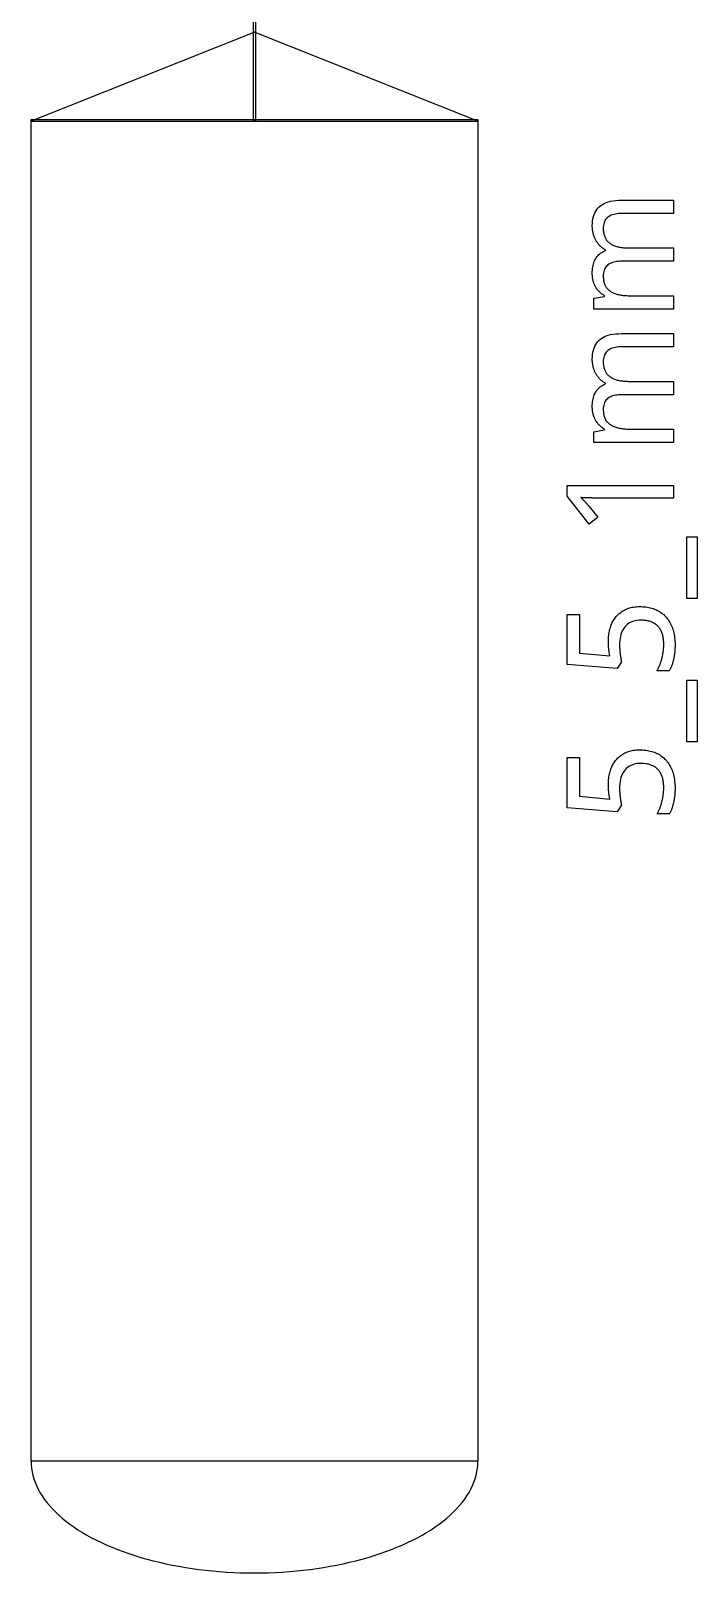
# Model space of a CAD drawing. Extents: x 54.1 to 73.4, y 15.2 to 84.3.
# Drawn here: x 58.49 to 73.41, y 15.19 to 49.73 of the extents above; entities that cross this region are included whole.
import ezdxf

# ---------------------------------------------------------------- set-up
doc = ezdxf.new("R2010")
doc.units = 0
doc.layers.get('0').update_dxf_attribs({"linetype": 'CONTINUOUS'})

msp = doc.modelspace()

# ---------------------------------------------------------------- linework, layer by layer
at = {"color": 0}
for points in [[(63.475, 51.75), (63.525, 51.75), (63.525, 47.7), (63.475, 47.7), (63.475, 51.75)], [(58.5, 47.7), (68.5, 47.7), (63.475, 49.7), (63.525, 49.7), (58.5, 47.7)], [(58.5, 47.74), (68.5, 47.74), (68.5, 17.7), (58.5, 17.7), (58.5, 47.74)], [(72.8796, 45.6368), (71.7288, 45.6368), (71.6875, 45.636), (71.6485, 45.6336), (71.6114, 45.6296), (71.5765, 45.6239), (71.5436, 45.6165), (71.5131, 45.6075), (71.4844, 45.5969), (71.4579, 45.5847), (71.4336, 45.571), (71.4114, 45.5554), (71.3914, 45.5383), (71.3733, 45.5193), (71.3575, 45.4986), (71.3438, 45.476), (71.3321, 45.4517), (71.3225, 45.4256), (71.3151, 45.3976), (71.3099, 45.3679), (71.3067, 45.3365), (71.3057, 45.3032), (71.306, 45.2797), (71.3072, 45.2571), (71.3092, 45.2351), (71.3119, 45.2139), (71.3154, 45.1933), (71.3197, 45.1735), (71.3247, 45.1544), (71.3307, 45.136), (71.3372, 45.1183), (71.3447, 45.1014), (71.3525, 45.085), (71.3611, 45.0693), (71.3706, 45.0542), (71.3807, 45.0396), (71.3915, 45.0257), (71.4031, 45.0124), (71.4154, 44.9994), (71.4286, 44.9874), (71.4424, 44.9757), (71.4569, 44.9646), (71.4721, 44.9544), (71.4878, 44.9449), (71.5043, 44.9358), (71.5215, 44.9274), (71.5396, 44.9194), (71.5583, 44.9121), (71.5779, 44.9053), (71.5982, 44.899), (71.6192, 44.8933), (71.641, 44.8882), (71.6631, 44.8835), (71.686, 44.8793), (71.7094, 44.8757), (71.7336, 44.8725), (71.7585, 44.8699), (71.784, 44.8676), (71.8103, 44.866), (71.8372, 44.8647), (71.8649, 44.864), (71.8932, 44.8637), (72.8796, 44.8637), (72.8796, 44.5658), (71.7288, 44.5658), (71.6875, 44.565), (71.6485, 44.5626), (71.6114, 44.5586), (71.5765, 44.5529), (71.5436, 44.5456), (71.5131, 44.5365), (71.4844, 44.526), (71.4579, 44.5138), (71.4336, 44.5), (71.4114, 44.4844), (71.3914, 44.4676), (71.3733, 44.4489), (71.3575, 44.4285), (71.3438, 44.4061), (71.3321, 44.3819), (71.3225, 44.356), (71.3151, 44.3282), (71.3099, 44.2986), (71.3067, 44.2671), (71.3057, 44.2339), (71.3061, 44.2092), (71.3074, 44.1853), (71.3094, 44.1624), (71.3124, 44.1401), (71.3163, 44.1188), (71.3208, 44.0981), (71.3264, 44.0783), (71.3328, 44.0593), (71.3399, 44.0412), (71.3479, 44.0239), (71.3568, 44.0072), (71.3665, 43.9914), (71.3769, 43.976), (71.3883, 43.9614), (71.4004, 43.9474), (71.4133, 43.934), (71.4271, 43.9214), (71.4417, 43.9093), (71.4571, 43.8979), (71.4733, 43.8872), (71.4903, 43.8774), (71.5079, 43.8681), (71.5264, 43.8594), (71.5457, 43.8513), (71.5657, 43.8436), (71.5864, 43.8365), (71.6078, 43.8301), (71.63, 43.8242), (71.6531, 43.8187), (71.6767, 43.8139), (71.7011, 43.8099), (71.7264, 43.8063), (71.7522, 43.8032), (71.7787, 43.8004), (71.8061, 43.7981), (71.8342, 43.7961), (71.8629, 43.7947), (71.8924, 43.7936), (71.9225, 43.7929), (71.9535, 43.7928), (72.8796, 43.7928), (72.8796, 43.4965), (71.0924, 43.4965), (71.0924, 43.7374), (71.3333, 43.7797), (71.3333, 43.796), (71.3194, 43.804), (71.3061, 43.8122), (71.2931, 43.8208), (71.2804, 43.8296), (71.2682, 43.8387), (71.2564, 43.8482), (71.2449, 43.8579), (71.2339, 43.8679), (71.2232, 43.8782), (71.2129, 43.8888), (71.2026, 43.8996), (71.1928, 43.9107), (71.1832, 43.9219), (71.174, 43.9333), (71.1653, 43.945), (71.1568, 43.9568), (71.1487, 43.9688), (71.141, 43.981), (71.1336, 43.9933), (71.1265, 44.006), (71.12, 44.019), (71.1136, 44.0322), (71.1076, 44.0457), (71.1021, 44.0592), (71.0969, 44.0728), (71.0921, 44.0864), (71.0875, 44.1003), (71.0833, 44.1143), (71.0796, 44.1285), (71.0761, 44.1426), (71.0731, 44.1574), (71.0703, 44.1721), (71.0678, 44.1868), (71.0657, 44.2015), (71.0639, 44.2164), (71.0625, 44.2311), (71.0614, 44.246), (71.0606, 44.261), (71.06, 44.2758), (71.0599, 44.2908), (71.0606, 44.3292), (71.0628, 44.3663), (71.0663, 44.4019), (71.0714, 44.4364), (71.0778, 44.4694), (71.0857, 44.5011), (71.095, 44.5315), (71.1057, 44.5606), (71.1179, 44.5883), (71.1315, 44.6147), (71.1467, 44.64), (71.1633, 44.664), (71.1818, 44.6867), (71.2018, 44.7079), (71.2235, 44.7278), (71.2467, 44.7464), (71.2717, 44.7635), (71.2982, 44.7793), (71.3263, 44.7937), (71.3561, 44.8068), (71.3561, 44.8197), (71.341, 44.8285), (71.3264, 44.8374), (71.3121, 44.8467), (71.2983, 44.8562), (71.2849, 44.8661), (71.2719, 44.8764), (71.2593, 44.8869), (71.2472, 44.8979), (71.2356, 44.9092), (71.2243, 44.9207), (71.2133, 44.9328), (71.2029, 44.9451), (71.1928, 44.9576), (71.1831, 44.9704), (71.1737, 44.9833), (71.1649, 44.9965), (71.1564, 45.0097), (71.1482, 45.0233), (71.1404, 45.0369), (71.1331, 45.051), (71.1258, 45.0653), (71.1189, 45.0799), (71.1124, 45.0944), (71.1062, 45.1093), (71.1006, 45.1242), (71.0953, 45.1392), (71.0903, 45.1543), (71.0857, 45.1697), (71.0815, 45.1851), (71.0778, 45.2007), (71.0743, 45.2163), (71.0714, 45.2321), (71.0686, 45.2478), (71.0663, 45.2636), (71.0643, 45.2796), (71.0628, 45.2956), (71.0615, 45.3117), (71.0606, 45.3278), (71.06, 45.3439), (71.0599, 45.3601), (71.0614, 45.4157), (71.0661, 45.4685), (71.0739, 45.5183), (71.0849, 45.5654), (71.0989, 45.6096), (71.1161, 45.651), (71.1364, 45.6896), (71.1599, 45.7253), (71.1864, 45.7582), (71.2161, 45.7882), (71.2489, 45.8157), (71.2854, 45.8404), (71.3257, 45.8621), (71.3697, 45.881), (71.4175, 45.8968), (71.469, 45.9099), (71.5243, 45.92), (71.5833, 45.9272), (71.6461, 45.9317), (71.7125, 45.9331), (72.8796, 45.9331), (72.8796, 45.6368)], [(72.8796, 42.6501), (71.7288, 42.6501), (71.6875, 42.6493), (71.6485, 42.6469), (71.6114, 42.6429), (71.5765, 42.6372), (71.5436, 42.6299), (71.5131, 42.6208), (71.4844, 42.6103), (71.4579, 42.5981), (71.4336, 42.5843), (71.4114, 42.5687), (71.3914, 42.5517), (71.3733, 42.5326), (71.3575, 42.5119), (71.3438, 42.4894), (71.3321, 42.465), (71.3225, 42.4389), (71.3151, 42.411), (71.3099, 42.3812), (71.3067, 42.3499), (71.3057, 42.3165), (71.306, 42.2931), (71.3072, 42.2704), (71.3092, 42.2485), (71.3119, 42.2272), (71.3154, 42.2067), (71.3197, 42.1868), (71.3247, 42.1678), (71.3307, 42.1493), (71.3372, 42.1317), (71.3447, 42.1147), (71.3525, 42.0983), (71.3611, 42.0826), (71.3706, 42.0675), (71.3807, 42.0531), (71.3915, 42.039), (71.4031, 42.0257), (71.4154, 42.0129), (71.4286, 42.0007), (71.4424, 41.989), (71.4569, 41.9781), (71.4721, 41.9679), (71.4878, 41.9582), (71.5043, 41.9492), (71.5215, 41.9407), (71.5396, 41.9328), (71.5583, 41.9254), (71.5779, 41.9186), (71.5982, 41.9124), (71.6192, 41.9067), (71.641, 41.9015), (71.6631, 41.8968), (71.686, 41.8926), (71.7094, 41.889), (71.7336, 41.8858), (71.7585, 41.8832), (71.784, 41.881), (71.8103, 41.8793), (71.8372, 41.8781), (71.8649, 41.8774), (71.8932, 41.8771), (72.8796, 41.8771), (72.8796, 41.5792), (71.7288, 41.5792), (71.6875, 41.5785), (71.6485, 41.576), (71.6114, 41.5719), (71.5765, 41.5663), (71.5436, 41.5589), (71.5131, 41.5499), (71.4844, 41.5393), (71.4579, 41.5271), (71.4336, 41.5133), (71.4114, 41.4978), (71.3914, 41.481), (71.3733, 41.4624), (71.3575, 41.4418), (71.3438, 41.4194), (71.3321, 41.3953), (71.3225, 41.3693), (71.3151, 41.3415), (71.3099, 41.3119), (71.3067, 41.2804), (71.3057, 41.2472), (71.3061, 41.2225), (71.3074, 41.1988), (71.3094, 41.1757), (71.3124, 41.1535), (71.3163, 41.1321), (71.3208, 41.1114), (71.3264, 41.0917), (71.3328, 41.0728), (71.3399, 41.0546), (71.3479, 41.0372), (71.3568, 41.0207), (71.3665, 41.0047), (71.3769, 40.9894), (71.3883, 40.9747), (71.4004, 40.9607), (71.4133, 40.9474), (71.4271, 40.9347), (71.4417, 40.9226), (71.4571, 40.9113), (71.4733, 40.9006), (71.4903, 40.8907), (71.5079, 40.8814), (71.5264, 40.8728), (71.5457, 40.8646), (71.5657, 40.8569), (71.5864, 40.8499), (71.6078, 40.8435), (71.63, 40.8375), (71.6531, 40.8321), (71.6767, 40.8272), (71.7011, 40.8232), (71.7264, 40.8197), (71.7522, 40.8165), (71.7787, 40.8138), (71.8061, 40.8114), (71.8342, 40.8094), (71.8629, 40.8081), (71.8924, 40.8069), (71.9225, 40.8064), (71.9535, 40.8061), (72.8796, 40.8061), (72.8796, 40.5099), (71.0924, 40.5099), (71.0924, 40.7508), (71.3333, 40.7931), (71.3333, 40.8093), (71.3194, 40.8174), (71.3061, 40.8256), (71.2931, 40.8342), (71.2804, 40.8429), (71.2682, 40.8521), (71.2564, 40.8615), (71.2449, 40.8713), (71.2339, 40.8812), (71.2232, 40.8915), (71.2129, 40.9021), (71.2026, 40.9129), (71.1928, 40.924), (71.1832, 40.9353), (71.174, 40.9467), (71.1653, 40.9583), (71.1568, 40.9701), (71.1487, 40.9821), (71.141, 40.9943), (71.1336, 41.0067), (71.1265, 41.0193), (71.12, 41.0324), (71.1136, 41.0457), (71.1076, 41.059), (71.1021, 41.0725), (71.0969, 41.0861), (71.0921, 41.0999), (71.0875, 41.1136), (71.0833, 41.1276), (71.0796, 41.1418), (71.0761, 41.1561), (71.0731, 41.1707), (71.0703, 41.1854), (71.0678, 41.2001), (71.0657, 41.2149), (71.0639, 41.2297), (71.0625, 41.2446), (71.0614, 41.2594), (71.0606, 41.2743), (71.06, 41.2892), (71.0599, 41.3042), (71.0606, 41.3425), (71.0628, 41.3796), (71.0663, 41.4153), (71.0714, 41.4497), (71.0778, 41.4828), (71.0857, 41.5144), (71.095, 41.5449), (71.1057, 41.5739), (71.1179, 41.6017), (71.1315, 41.6281), (71.1467, 41.6535), (71.1633, 41.6774), (71.1818, 41.7), (71.2018, 41.7212), (71.2235, 41.7411), (71.2467, 41.7597), (71.2717, 41.7768), (71.2982, 41.7926), (71.3263, 41.8071), (71.3561, 41.8201), (71.3561, 41.8332), (71.341, 41.8418), (71.3264, 41.8507), (71.3121, 41.86), (71.2983, 41.8696), (71.2849, 41.8796), (71.2719, 41.8897), (71.2593, 41.9004), (71.2472, 41.9113), (71.2356, 41.9225), (71.2243, 41.934), (71.2133, 41.9462), (71.2029, 41.9585), (71.1928, 41.9711), (71.1831, 41.9838), (71.1737, 41.9967), (71.1649, 42.0099), (71.1564, 42.0232), (71.1482, 42.0367), (71.1404, 42.0504), (71.1331, 42.0643), (71.1258, 42.0786), (71.1189, 42.0932), (71.1124, 42.1078), (71.1062, 42.1226), (71.1006, 42.1375), (71.0953, 42.1525), (71.0903, 42.1676), (71.0857, 42.1831), (71.0815, 42.1985), (71.0778, 42.214), (71.0743, 42.2296), (71.0714, 42.2454), (71.0686, 42.2611), (71.0663, 42.2769), (71.0643, 42.2929), (71.0628, 42.3089), (71.0615, 42.325), (71.0606, 42.3411), (71.06, 42.3572), (71.0599, 42.3735), (71.0614, 42.429), (71.0661, 42.4818), (71.0739, 42.5317), (71.0849, 42.5787), (71.0989, 42.6229), (71.1161, 42.6643), (71.1364, 42.7029), (71.1599, 42.7386), (71.1864, 42.7715), (71.2161, 42.8015), (71.2489, 42.829), (71.2854, 42.8537), (71.3257, 42.8754), (71.3697, 42.8943), (71.4175, 42.9101), (71.469, 42.9232), (71.5243, 42.9333), (71.5833, 42.9406), (71.6461, 42.945), (71.7125, 42.9464), (72.8796, 42.9464), (72.8796, 42.6501)], [(72.8796, 39.5479), (72.8796, 39.2615), (71.2437, 39.2615), (71.2278, 39.2618), (71.2119, 39.2622), (71.1803, 39.2628), (71.1644, 39.2632), (71.1486, 39.2635), (71.1329, 39.2638), (71.1172, 39.2642), (71.1015, 39.2644), (71.086, 39.2647), (71.07, 39.2654), (71.0543, 39.266), (71.0388, 39.2665), (71.0235, 39.2671), (71.0082, 39.2676), (70.9932, 39.2681), (70.9782, 39.2685), (70.9635, 39.2689), (70.9489, 39.2693), (70.9346, 39.2697), (70.92, 39.2703), (70.906, 39.2708), (70.8922, 39.2715), (70.8788, 39.2719), (70.8658, 39.2725), (70.8531, 39.2729), (70.8408, 39.2735), (70.8287, 39.2739), (70.8172, 39.2742), (70.806, 39.2746), (70.8117, 39.269), (70.8174, 39.2638), (70.8228, 39.2585), (70.8281, 39.2535), (70.8332, 39.2485), (70.8382, 39.2436), (70.8429, 39.239), (70.8476, 39.2344), (70.8564, 39.2257), (70.8607, 39.2215), (70.8649, 39.2172), (70.869, 39.2129), (70.8731, 39.2085), (70.8772, 39.2042), (70.8853, 39.1953), (70.8892, 39.1908), (70.8932, 39.1862), (70.8971, 39.1818), (70.901, 39.1775), (70.905, 39.1732), (70.9092, 39.1687), (70.9132, 39.1643), (70.9175, 39.1597), (70.9217, 39.1551), (70.926, 39.1506), (70.9304, 39.1458), (70.9349, 39.141), (70.9394, 39.1363), (70.9438, 39.1312), (70.9482, 39.126), (70.9528, 39.1207), (70.9576, 39.1151), (70.9626, 39.1093), (70.9678, 39.1033), (70.9731, 39.0972), (70.9785, 39.0908), (70.984, 39.0843), (70.9899, 39.0776), (71.1868, 38.8367), (70.9867, 38.6804), (70.5, 39.3039), (70.5, 39.5479), (72.8796, 39.5479)], [(73.179, 38.3972), (73.4068, 38.3972), (73.4068, 37.0138), (73.179, 37.0138), (73.179, 38.3972)], [(71.4196, 36.0714), (71.42, 36.1035), (71.4214, 36.135), (71.4236, 36.166), (71.4268, 36.1967), (71.431, 36.2268), (71.436, 36.2565), (71.4419, 36.2858), (71.4488, 36.3146), (71.4565, 36.3431), (71.4651, 36.3708), (71.4743, 36.3985), (71.4844, 36.4254), (71.4954, 36.4515), (71.5074, 36.4769), (71.52, 36.5015), (71.5338, 36.5254), (71.5482, 36.5485), (71.5636, 36.5708), (71.5799, 36.5925), (71.5969, 36.6135), (71.615, 36.6337), (71.6339, 36.6532), (71.6535, 36.6718), (71.674, 36.6894), (71.6954, 36.7061), (71.7176, 36.7219), (71.7407, 36.7369), (71.7647, 36.751), (71.7894, 36.764), (71.8151, 36.7761), (71.8415, 36.7874), (71.8687, 36.7972), (71.8968, 36.8061), (71.9257, 36.8136), (71.9554, 36.8201), (71.986, 36.8254), (72.0174, 36.8294), (72.0494, 36.8324), (72.0824, 36.8342), (72.1161, 36.8347), (72.1529, 36.8342), (72.1889, 36.8325), (72.2242, 36.8297), (72.2586, 36.826), (72.2924, 36.821), (72.3254, 36.8149), (72.3576, 36.8076), (72.389, 36.7993), (72.4199, 36.79), (72.4499, 36.7794), (72.479, 36.7678), (72.5072, 36.7551), (72.5346, 36.7414), (72.561, 36.7265), (72.5865, 36.7107), (72.6111, 36.6936), (72.6349, 36.6757), (72.6576, 36.6565), (72.6796, 36.6363), (72.7006, 36.615), (72.7206, 36.5926), (72.7396, 36.5693), (72.7578, 36.5449), (72.775, 36.5194), (72.7913, 36.4929), (72.8065, 36.4654), (72.821, 36.4368), (72.8343, 36.4072), (72.8468, 36.3765), (72.8583, 36.3449), (72.8686, 36.3125), (72.8776, 36.279), (72.8857, 36.2447), (72.8928, 36.2094), (72.8986, 36.1732), (72.9035, 36.1358), (72.9072, 36.0976), (72.9099, 36.0583), (72.9115, 36.0182), (72.9121, 35.9769), (72.9119, 35.9604), (72.9118, 35.9439), (72.9114, 35.9274), (72.9108, 35.9108), (72.9092, 35.8781), (72.9081, 35.8617), (72.9068, 35.8453), (72.9054, 35.8289), (72.9039, 35.8126), (72.9022, 35.7967), (72.9004, 35.781), (72.8983, 35.7653), (72.8961, 35.7496), (72.8938, 35.734), (72.8912, 35.7186), (72.8886, 35.7033), (72.8857, 35.6882), (72.8826, 35.6731), (72.8796, 35.6581), (72.8765, 35.6435), (72.8733, 35.629), (72.8699, 35.6146), (72.8663, 35.6004), (72.8625, 35.5864), (72.8585, 35.5725), (72.8542, 35.5586), (72.8499, 35.545), (72.8453, 35.5314), (72.8404, 35.5181), (72.8356, 35.5049), (72.8304, 35.4918), (72.8251, 35.4792), (72.8196, 35.4667), (72.814, 35.4546), (72.8082, 35.4426), (72.8024, 35.431), (72.7963, 35.4196), (72.7899, 35.4085), (72.7835, 35.3976), (72.5036, 35.3976), (72.511, 35.4085), (72.5182, 35.4197), (72.5253, 35.4314), (72.5322, 35.4435), (72.5389, 35.4558), (72.5456, 35.4685), (72.5519, 35.4815), (72.5582, 35.495), (72.5643, 35.5087), (72.5703, 35.5229), (72.576, 35.5376), (72.5817, 35.5525), (72.5869, 35.5675), (72.5922, 35.5825), (72.5971, 35.5978), (72.6019, 35.6132), (72.6065, 35.6286), (72.611, 35.6443), (72.6151, 35.66), (72.6192, 35.676), (72.6229, 35.6918), (72.6265, 35.7078), (72.6301, 35.7238), (72.6335, 35.7397), (72.6367, 35.7557), (72.6396, 35.7717), (72.6425, 35.7875), (72.6451, 35.8035), (72.6476, 35.8194), (72.65, 35.8354), (72.6519, 35.8515), (72.6536, 35.8675), (72.655, 35.8831), (72.6563, 35.8985), (72.6574, 35.9135), (72.6582, 35.9283), (72.6589, 35.9429), (72.6594, 35.9572), (72.6597, 35.9714), (72.6599, 35.9851), (72.6594, 36.0106), (72.6586, 36.0354), (72.6572, 36.0599), (72.6551, 36.0836), (72.6525, 36.1068), (72.6493, 36.1294), (72.6454, 36.1517), (72.6411, 36.1732), (72.6361, 36.1942), (72.6306, 36.2146), (72.624, 36.2346), (72.6168, 36.2538), (72.609, 36.2724), (72.6006, 36.2904), (72.5914, 36.3078), (72.5817, 36.3246), (72.5712, 36.3408), (72.5601, 36.3562), (72.5485, 36.3712), (72.5361, 36.3856), (72.5231, 36.3992), (72.5094, 36.4122), (72.4951, 36.4246), (72.4801, 36.4364), (72.4644, 36.4474), (72.4482, 36.4578), (72.4312, 36.4676), (72.4138, 36.4767), (72.3954, 36.4851), (72.3765, 36.4929), (72.3571, 36.5001), (72.3368, 36.5064), (72.3157, 36.5121), (72.294, 36.5169), (72.2717, 36.521), (72.2485, 36.5244), (72.2246, 36.5271), (72.2, 36.5289), (72.1747, 36.53), (72.1487, 36.5304), (72.1033, 36.529), (72.06, 36.5247), (72.019, 36.5175), (71.9803, 36.5075), (71.9436, 36.4946), (71.9093, 36.4789), (71.8771, 36.4603), (71.8472, 36.4388), (71.8194, 36.4144), (71.7939, 36.3872), (71.7704, 36.3572), (71.7494, 36.3247), (71.7308, 36.2894), (71.7147, 36.2518), (71.7011, 36.2114), (71.69, 36.1685), (71.6814, 36.1228), (71.6751, 36.0747), (71.6714, 36.0239), (71.6703, 35.9706), (71.6703, 35.9617), (71.6704, 35.9526), (71.6707, 35.9433), (71.671, 35.934), (71.6714, 35.9246), (71.6719, 35.9149), (71.6726, 35.905), (71.6733, 35.895), (71.6742, 35.8849), (71.6751, 35.8744), (71.6765, 35.8542), (71.6782, 35.8339), (71.6792, 35.8236), (71.6801, 35.8133), (71.6812, 35.8031), (71.6824, 35.7926), (71.6836, 35.7824), (71.6849, 35.7719), (71.6861, 35.7618), (71.6875, 35.7519), (71.6889, 35.7419), (71.6903, 35.7321), (71.6918, 35.7222), (71.6932, 35.7125), (71.6947, 35.7029), (71.6964, 35.6933), (71.6979, 35.6837), (71.6994, 35.6743), (71.7008, 35.6653), (71.7021, 35.6565), (71.7035, 35.6479), (71.7047, 35.6396), (71.706, 35.6315), (71.7074, 35.6237), (71.7086, 35.6161), (71.7099, 35.6086), (71.7112, 35.6015), (71.7125, 35.5946), (71.6197, 35.4481), (70.5, 35.5375), (70.5, 36.6606), (70.7701, 36.6606), (70.7701, 35.7947), (71.4521, 35.7312), (71.4501, 35.7419), (71.4482, 35.7533), (71.4461, 35.7654), (71.444, 35.7781), (71.4419, 35.7915), (71.4399, 35.8054), (71.4376, 35.8201), (71.4354, 35.8354), (71.4332, 35.8514), (71.431, 35.8679), (71.4288, 35.8856), (71.4268, 35.9038), (71.4251, 35.9225), (71.4236, 35.9419), (71.4224, 35.9619), (71.4214, 35.9826), (71.4206, 36.0039), (71.42, 36.0258), (71.4197, 36.0483), (71.4196, 36.0714)], [(73.179, 35.1908), (73.4068, 35.1908), (73.4068, 33.8074), (73.179, 33.8074), (73.179, 35.1908)], [(71.4196, 32.865), (71.42, 32.8971), (71.4214, 32.9286), (71.4236, 32.9597), (71.4268, 32.9903), (71.431, 33.0204), (71.436, 33.0501), (71.4419, 33.0794), (71.4488, 33.1082), (71.4565, 33.1367), (71.4651, 33.1644), (71.4743, 33.1921), (71.4844, 33.219), (71.4954, 33.2451), (71.5074, 33.2706), (71.52, 33.2951), (71.5338, 33.319), (71.5482, 33.3421), (71.5636, 33.3644), (71.5799, 33.3861), (71.5969, 33.4071), (71.615, 33.4274), (71.6339, 33.4468), (71.6535, 33.4654), (71.674, 33.4831), (71.6954, 33.4999), (71.7176, 33.5156), (71.7407, 33.5306), (71.7647, 33.5446), (71.7894, 33.5576), (71.8151, 33.5697), (71.8415, 33.581), (71.8687, 33.5908), (71.8968, 33.5997), (71.9257, 33.6072), (71.9554, 33.6137), (71.986, 33.619), (72.0174, 33.6231), (72.0494, 33.626), (72.0824, 33.6278), (72.1161, 33.6283), (72.1529, 33.6278), (72.1889, 33.6261), (72.2242, 33.6233), (72.2586, 33.6196), (72.2924, 33.6146), (72.3254, 33.6085), (72.3576, 33.6013), (72.389, 33.5929), (72.4199, 33.5836), (72.4499, 33.5731), (72.479, 33.5614), (72.5072, 33.5488), (72.5346, 33.535), (72.561, 33.5201), (72.5865, 33.5043), (72.6111, 33.4874), (72.6349, 33.4693), (72.6576, 33.4501), (72.6796, 33.4299), (72.7006, 33.4086), (72.7206, 33.3864), (72.7396, 33.3629), (72.7578, 33.3385), (72.775, 33.3131), (72.7913, 33.2865), (72.8065, 33.259), (72.821, 33.2304), (72.8343, 33.2008), (72.8468, 33.1701), (72.8583, 33.1385), (72.8686, 33.1061), (72.8776, 33.0728), (72.8857, 33.0383), (72.8928, 33.0031), (72.8986, 32.9668), (72.9035, 32.9294), (72.9072, 32.8912), (72.9099, 32.8519), (72.9115, 32.8118), (72.9121, 32.7707), (72.9119, 32.754), (72.9118, 32.7375), (72.9114, 32.721), (72.9108, 32.7044), (72.9092, 32.6717), (72.9081, 32.6553), (72.9068, 32.6389), (72.9054, 32.6225), (72.9039, 32.6062), (72.9022, 32.5903), (72.9004, 32.5746), (72.8983, 32.5589), (72.8961, 32.5432), (72.8938, 32.5278), (72.8912, 32.5124), (72.8886, 32.4969), (72.8857, 32.4818), (72.8826, 32.4667), (72.8796, 32.4517), (72.8765, 32.4371), (72.8733, 32.4226), (72.8699, 32.4082), (72.8663, 32.394), (72.8625, 32.38), (72.8585, 32.3661), (72.8542, 32.3522), (72.8499, 32.3386), (72.8453, 32.325), (72.8404, 32.3117), (72.8356, 32.2985), (72.8304, 32.2854), (72.8251, 32.2728), (72.8196, 32.2603), (72.814, 32.2482), (72.8082, 32.2363), (72.8024, 32.2246), (72.7963, 32.2132), (72.7899, 32.2021), (72.7835, 32.1913), (72.5036, 32.1913), (72.511, 32.2021), (72.5182, 32.2135), (72.5253, 32.225), (72.5322, 32.2371), (72.5389, 32.2494), (72.5456, 32.2621), (72.5519, 32.2751), (72.5582, 32.2886), (72.5643, 32.3024), (72.5703, 32.3165), (72.576, 32.3313), (72.5817, 32.3461), (72.5869, 32.3611), (72.5922, 32.3761), (72.5971, 32.3914), (72.6019, 32.4068), (72.6065, 32.4222), (72.611, 32.4379), (72.6151, 32.4536), (72.6192, 32.4696), (72.6229, 32.4854), (72.6265, 32.5014), (72.6301, 32.5174), (72.6335, 32.5333), (72.6367, 32.5493), (72.6396, 32.5653), (72.6425, 32.5811), (72.6451, 32.5971), (72.6476, 32.6131), (72.65, 32.629), (72.6519, 32.6451), (72.6536, 32.6611), (72.655, 32.6767), (72.6563, 32.6921), (72.6574, 32.7072), (72.6582, 32.7219), (72.6589, 32.7365), (72.6594, 32.751), (72.6597, 32.765), (72.6599, 32.7788), (72.6594, 32.8042), (72.6586, 32.829), (72.6572, 32.8535), (72.6551, 32.8772), (72.6525, 32.9004), (72.6493, 32.9231), (72.6454, 32.9453), (72.6411, 32.9668), (72.6361, 32.9878), (72.6306, 33.0082), (72.624, 33.0282), (72.6168, 33.0474), (72.609, 33.066), (72.6006, 33.084), (72.5914, 33.1014), (72.5817, 33.1182), (72.5712, 33.1344), (72.5601, 33.1499), (72.5485, 33.1649), (72.5361, 33.1792), (72.5231, 33.1928), (72.5094, 33.2058), (72.4951, 33.2182), (72.4801, 33.23), (72.4644, 33.241), (72.4482, 33.2514), (72.4312, 33.2613), (72.4138, 33.2703), (72.3954, 33.2788), (72.3765, 33.2865), (72.3571, 33.2937), (72.3368, 33.3), (72.3157, 33.3057), (72.294, 33.3106), (72.2717, 33.3147), (72.2485, 33.3181), (72.2246, 33.3207), (72.2, 33.3225), (72.1747, 33.3236), (72.1487, 33.324), (72.1033, 33.3226), (72.06, 33.3183), (72.019, 33.3111), (71.9803, 33.3011), (71.9436, 33.2882), (71.9093, 33.2725), (71.8771, 33.2539), (71.8472, 33.2324), (71.8194, 33.2081), (71.7939, 33.1808), (71.7704, 33.1508), (71.7494, 33.1183), (71.7308, 33.0832), (71.7147, 33.0454), (71.7011, 33.005), (71.69, 32.9621), (71.6814, 32.9165), (71.6751, 32.8683), (71.6714, 32.8175), (71.6703, 32.7642), (71.6703, 32.7553), (71.6704, 32.7462), (71.6707, 32.7371), (71.671, 32.7276), (71.6714, 32.7182), (71.6719, 32.7085), (71.6726, 32.6986), (71.6733, 32.6886), (71.6742, 32.6785), (71.6751, 32.6681), (71.6765, 32.6478), (71.6782, 32.6275), (71.6792, 32.6172), (71.6801, 32.6069), (71.6812, 32.5967), (71.6824, 32.5864), (71.6849, 32.5656), (71.6861, 32.5556), (71.6875, 32.5456), (71.6889, 32.5356), (71.6903, 32.5257), (71.6918, 32.516), (71.6932, 32.5061), (71.6947, 32.4965), (71.6964, 32.4869), (71.6979, 32.4774), (71.6994, 32.4679), (71.7008, 32.4589), (71.7021, 32.4501), (71.7035, 32.4415), (71.7047, 32.4332), (71.706, 32.4251), (71.7074, 32.4174), (71.7086, 32.4097), (71.7099, 32.4022), (71.7112, 32.3951), (71.7125, 32.3882), (71.6197, 32.2417), (70.5, 32.3311), (70.5, 33.4542), (70.7701, 33.4542), (70.7701, 32.5883), (71.4521, 32.5249), (71.4501, 32.5356), (71.4482, 32.5469), (71.4461, 32.559), (71.444, 32.5718), (71.4419, 32.5851), (71.4399, 32.599), (71.4376, 32.6137), (71.4354, 32.629), (71.4332, 32.645), (71.431, 32.6615), (71.4288, 32.6792), (71.4268, 32.6974), (71.4251, 32.7161), (71.4236, 32.7356), (71.4224, 32.7556), (71.4214, 32.7762), (71.4206, 32.7975), (71.42, 32.8194), (71.4197, 32.8419), (71.4196, 32.865)], [(58.5, 17.7), (58.5025, 17.6215), (58.5099, 17.5431), (58.5222, 17.4647), (58.5394, 17.3867), (58.5615, 17.3089), (58.5885, 17.2315), (58.6204, 17.1546), (58.6571, 17.0783), (58.6985, 17.0025), (58.7447, 16.9275), (58.7956, 16.8532), (58.8511, 16.7797), (58.9112, 16.7071), (58.9758, 16.6356), (59.045, 16.565), (59.1185, 16.4956), (59.1962, 16.4274), (59.2783, 16.3604), (59.3646, 16.2947), (59.4549, 16.2306), (59.5492, 16.1678), (59.6474, 16.1064), (59.7494, 16.0467), (59.8551, 15.9886), (59.9644, 15.9322), (60.0772, 15.8776), (60.1935, 15.8247), (60.3128, 15.7737), (60.4354, 15.7246), (60.561, 15.6775), (60.6896, 15.6324), (60.8208, 15.5892), (60.9547, 15.5482), (61.0912, 15.5092), (61.23, 15.4725), (61.3711, 15.4379), (61.5142, 15.4056), (61.6593, 15.3756), (61.8062, 15.3478), (61.9549, 15.3224), (62.105, 15.2993), (62.2565, 15.2785), (62.4093, 15.2601), (62.5631, 15.2443), (62.7178, 15.2308), (62.8733, 15.2197), (63.0294, 15.2111), (63.186, 15.2049), (63.3429, 15.2012), (63.5, 15.2), (63.6571, 15.2012), (63.8139, 15.2049), (63.9706, 15.2111), (64.1267, 15.2197), (64.2821, 15.2308), (64.4368, 15.2443), (64.5907, 15.2601), (64.7435, 15.2785), (64.8949, 15.2993), (65.045, 15.3224), (65.1936, 15.3478), (65.3406, 15.3756), (65.4857, 15.4056), (65.6289, 15.4379), (65.7699, 15.4725), (65.9088, 15.5092), (66.0451, 15.5482), (66.1792, 15.5892), (66.3104, 15.6324), (66.4389, 15.6775), (66.5644, 15.7246), (66.6871, 15.7737), (66.8065, 15.8247), (66.9226, 15.8776), (67.0356, 15.9322), (67.1449, 15.9886), (67.2506, 16.0467), (67.3525, 16.1064), (67.4507, 16.1678), (67.545, 16.2306), (67.6354, 16.2947), (67.7217, 16.3604), (67.8036, 16.4274), (67.8815, 16.4956), (67.955, 16.565), (68.0242, 16.6356), (68.0888, 16.7071), (68.1489, 16.7797), (68.2043, 16.8532), (68.2553, 16.9275), (68.3014, 17.0025), (68.3429, 17.0783), (68.3796, 17.1546), (68.4114, 17.2315), (68.4385, 17.3089), (68.4606, 17.3867), (68.4778, 17.4647), (68.4901, 17.5431), (68.4975, 17.6215), (68.5, 17.7), (58.5, 17.7)]]:
    msp.add_lwpolyline(points, close=True, dxfattribs=at)
at = {"color": 0, "const_width": 0.0104}
msp.add_lwpolyline([(58.5, 17.7), (58.5025, 17.6215), (58.5099, 17.5431), (58.5222, 17.4647), (58.5394, 17.3867), (58.5615, 17.3089), (58.5885, 17.2315), (58.6204, 17.1546), (58.6571, 17.0783), (58.6985, 17.0025), (58.7447, 16.9275), (58.7956, 16.8532), (58.8511, 16.7797), (58.9112, 16.7071), (58.9758, 16.6356), (59.045, 16.565), (59.1185, 16.4956), (59.1962, 16.4274), (59.2783, 16.3604), (59.3646, 16.2947), (59.4549, 16.2306), (59.5492, 16.1678), (59.6474, 16.1064), (59.7494, 16.0467), (59.8551, 15.9886), (59.9644, 15.9322), (60.0772, 15.8776), (60.1935, 15.8247), (60.3128, 15.7737), (60.4354, 15.7246), (60.561, 15.6775), (60.6896, 15.6324), (60.8208, 15.5892), (60.9547, 15.5482), (61.0912, 15.5092), (61.23, 15.4725), (61.3711, 15.4379), (61.5142, 15.4056), (61.6593, 15.3756), (61.8062, 15.3478), (61.9549, 15.3224), (62.105, 15.2993), (62.2565, 15.2785), (62.4093, 15.2601), (62.5631, 15.2443), (62.7178, 15.2308), (62.8733, 15.2197), (63.0294, 15.2111), (63.186, 15.2049), (63.3429, 15.2012), (63.5, 15.2), (63.6571, 15.2012), (63.8139, 15.2049), (63.9706, 15.2111), (64.1267, 15.2197), (64.2821, 15.2308), (64.4368, 15.2443), (64.5907, 15.2601), (64.7435, 15.2785), (64.8949, 15.2993), (65.045, 15.3224), (65.1936, 15.3478), (65.3406, 15.3756), (65.4857, 15.4056), (65.6289, 15.4379), (65.7699, 15.4725), (65.9088, 15.5092), (66.0451, 15.5482), (66.1792, 15.5892), (66.3104, 15.6324), (66.4389, 15.6775), (66.5644, 15.7246), (66.6871, 15.7737), (66.8065, 15.8247), (66.9226, 15.8776), (67.0356, 15.9322), (67.1449, 15.9886), (67.2506, 16.0467), (67.3525, 16.1064), (67.4507, 16.1678), (67.545, 16.2306), (67.6354, 16.2947), (67.7217, 16.3604), (67.8036, 16.4274), (67.8815, 16.4956), (67.955, 16.565), (68.0242, 16.6356), (68.0888, 16.7071), (68.1489, 16.7797), (68.2043, 16.8532), (68.2553, 16.9275), (68.3014, 17.0025), (68.3429, 17.0783), (68.3796, 17.1546), (68.4114, 17.2315), (68.4385, 17.3089), (68.4606, 17.3867), (68.4778, 17.4647), (68.4901, 17.5431), (68.4975, 17.6215), (68.5, 17.7), (58.5, 17.7)], close=True, dxfattribs=at)

doc.saveas('drawing.dxf')
